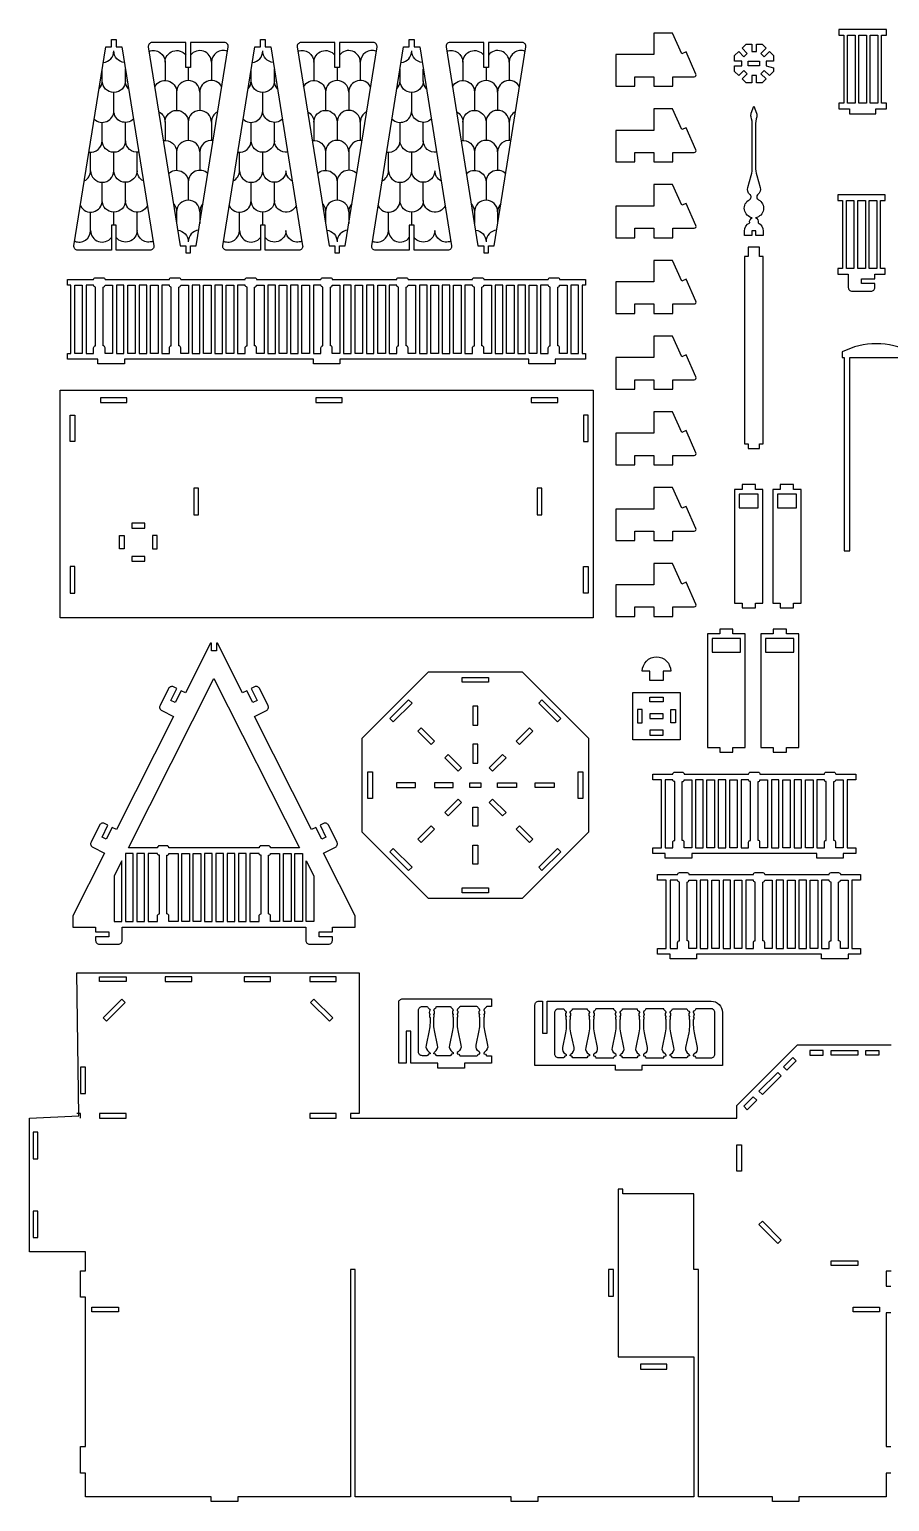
# Model space of a CAD drawing. Extents: x -2201 to 1951, y -2621 to 1009.
# Drawn here: x -2173 to -1083, y -859 to 1007 of the extents above; entities that cross this region are included whole.
import ezdxf

# ---------------------------------------------------------------- set-up
doc = ezdxf.new("R2010")
doc.units = 0
doc.header["$MEASUREMENT"] = 0
doc.layers.add('LAYER1', color=18, linetype='CONTINUOUS')

msp = doc.modelspace()

# ---------------------------------------------------------------- linework, layer by layer
at = {"layer": 'LAYER1'}
for points in [[(-2076.4, 984.7), (-2069.3, 984.7), (-2069.3, 994), (-2063.3, 994), (-2063.3, 984.7), (-2056.1, 984.7), (-2015.7, 732.8, -0.464243), (-2020.5, 727.2), (-2063.3, 727.2), (-2063.3, 759), (-2069.3, 759), (-2069.3, 727.2), (-2112.1, 727.2, -0.464243), (-2116.8, 732.8)], [(-1982.2, 732.8), (-1975, 732.8), (-1975, 723.6), (-1969, 723.6), (-1969, 732.8), (-1961.9, 732.8), (-1921.5, 984.7, 0.464243), (-1926.2, 990.3), (-1969, 990.3), (-1969, 958.6), (-1975, 958.6), (-1975, 990.3), (-2017.9, 990.3, 0.464243), (-2022.6, 984.7)], [(-1887.8, 984.7), (-1880.6, 984.7), (-1880.6, 994), (-1874.6, 994), (-1874.6, 984.7), (-1867.4, 984.7), (-1827.1, 732.8, -0.464243), (-1831.8, 727.2), (-1874.6, 727.2), (-1874.6, 759), (-1880.6, 759), (-1880.6, 727.2), (-1923.4, 727.2, -0.464243), (-1928.1, 732.8)], [(-1793.5, 732.8), (-1786.4, 732.8), (-1786.4, 723.6), (-1780.4, 723.6), (-1780.4, 732.8), (-1773.2, 732.8), (-1732.8, 984.7, 0.464243), (-1737.6, 990.3), (-1780.4, 990.3), (-1780.4, 958.6), (-1786.4, 958.6), (-1786.4, 990.3), (-1829.2, 990.3, 0.464243), (-1833.9, 984.7)], [(-1699.1, 984.7), (-1691.9, 984.7), (-1691.9, 994), (-1685.9, 994), (-1685.9, 984.7), (-1678.8, 984.7), (-1638.4, 732.8, -0.464243), (-1643.1, 727.2), (-1685.9, 727.2), (-1685.9, 759), (-1691.9, 759), (-1691.9, 727.2), (-1734.7, 727.2, -0.464243), (-1739.5, 732.8)], [(-1604.9, 732.8), (-1597.7, 732.8), (-1597.7, 723.6), (-1591.7, 723.6), (-1591.7, 732.8), (-1584.5, 732.8), (-1544.2, 984.7, 0.464243), (-1548.9, 990.3), (-1591.7, 990.3), (-1591.7, 958.6), (-1597.7, 958.6), (-1597.7, 990.3), (-1640.5, 990.3, 0.464243), (-1645.3, 984.7)], [(-1430.2, 975), (-1430.2, 935), (-1406.2, 935), (-1406.2, 947), (-1382.2, 947), (-1382.2, 935), (-1358.2, 935), (-1358.2, 947), (-1331, 947, 0.543691), (-1328.8, 950.4), (-1341.3, 978.4), (-1346.8, 976), (-1358.6, 1002.2), (-1382.2, 1002.2), (-1382.2, 975)], [(-1430.2, 879), (-1430.2, 839), (-1406.2, 839), (-1406.2, 851), (-1382.2, 851), (-1382.2, 839), (-1358.2, 839), (-1358.2, 851), (-1331, 851, 0.543691), (-1328.8, 854.4), (-1341.3, 882.4), (-1346.8, 880), (-1358.6, 906.2), (-1382.2, 906.2), (-1382.2, 879)], [(-1249.6, 791.1, -0.718799), (-1253.3, 768.3, -0.374013), (-1249.9, 761.9, -0.284044), (-1243.4, 751.3), (-1243.4, 745.7), (-1252.8, 745.7), (-1252.8, 751.7), (-1257.8, 751.7), (-1257.8, 745.7), (-1267.2, 745.7), (-1267.2, 751.3, -0.284044), (-1260.6, 761.9, -0.374013), (-1257.3, 768.3, -0.718799), (-1261, 791.1, 0.544401), (-1260.4, 797.8, -0.306065), (-1263.2, 806.6), (-1258.8, 822, 0.070039), (-1257.3, 833), (-1257.3, 885.1, 0.071071), (-1258.9, 896.2, -0.166187), (-1258.6, 900.9), (-1255.3, 909.5), (-1251.9, 900.9, -0.166187), (-1251.7, 896.2, 0.071071), (-1253.3, 885.1), (-1253.3, 833, 0.070039), (-1251.8, 822), (-1247.3, 806.6, -0.306065), (-1250.2, 797.8, 0.544401)], [(-1430.2, 783), (-1430.2, 743), (-1406.2, 743), (-1406.2, 755), (-1382.2, 755), (-1382.2, 743), (-1358.2, 743), (-1358.2, 755), (-1331, 755, 0.543691), (-1328.8, 758.4), (-1341.3, 786.4), (-1346.8, 784), (-1358.6, 810.2), (-1382.2, 810.2), (-1382.2, 783)], [(-1135.7, 679.9, 0.414214), (-1130.9, 675.1), (-1106.9, 675.1, 0.414214), (-1102.1, 679.9), (-1102.1, 684.7), (-1118.9, 684.7), (-1118.9, 690.7), (-1102.1, 690.7), (-1102.1, 696.7), (-1088.9, 696.7), (-1088.9, 703.9), (-1094.9, 703.9), (-1094.9, 790.3), (-1088.9, 790.3), (-1088.9, 797.5), (-1148.9, 797.5), (-1148.9, 790.3), (-1142.9, 790.3), (-1142.9, 703.9), (-1148.9, 703.9), (-1148.9, 696.7), (-1135.7, 696.7)], [(-1430.2, 687), (-1430.2, 647), (-1406.2, 647), (-1406.2, 659), (-1382.2, 659), (-1382.2, 647), (-1358.2, 647), (-1358.2, 659), (-1331, 659, 0.543691), (-1328.8, 662.4), (-1341.3, 690.4), (-1346.8, 688), (-1358.6, 714.2), (-1382.2, 714.2), (-1382.2, 687)], [(-1468.6, 589.1), (-1507, 589.1), (-1507, 583.1), (-1540.6, 583.1), (-1540.6, 589.1), (-1779.9, 589.1), (-1779.9, 583.1), (-1813.5, 583.1), (-1813.5, 589.1), (-2052.9, 589.1), (-2052.9, 583.1), (-2086.5, 583.1), (-2086.5, 589.1), (-2124.9, 589.1), (-2124.9, 596.3), (-2120.7, 596.3), (-2120.7, 682.7), (-2124.9, 682.7), (-2124.9, 689.9), (-2091.9, 689.9, -0.414214), (-2089.5, 692.3), (-2079.9, 692.3, -0.414214), (-2077.5, 689.9), (-1995.9, 689.9, -0.414214), (-1993.5, 692.3), (-1983.9, 692.3, -0.414214), (-1981.5, 689.9), (-1899.9, 689.9, -0.414214), (-1897.5, 692.3), (-1887.9, 692.3, -0.414214), (-1885.5, 689.9), (-1803.9, 689.9, -0.414214), (-1801.5, 692.3), (-1791.9, 692.3, -0.414214), (-1789.5, 689.9), (-1707.9, 689.9, -0.414214), (-1705.5, 692.3), (-1695.9, 692.3, -0.414214), (-1693.5, 689.9), (-1611.9, 689.9, -0.414214), (-1609.5, 692.3), (-1599.9, 692.3, -0.414214), (-1597.5, 689.9), (-1515.9, 689.9, -0.414214), (-1513.5, 692.3), (-1503.9, 692.3, -0.414214), (-1501.5, 689.9), (-1468.6, 689.9), (-1468.6, 682.7), (-1472.7, 682.7), (-1472.7, 596.3), (-1468.6, 596.3)], [(-2089.5, 605.9), (-2089.5, 680.3, -0.414214), (-2091.9, 682.7), (-2101.5, 682.7), (-2101.5, 596.3), (-2091.9, 596.3), (-2091.9, 603.5, -0.414214)], [(-2079.9, 605.9), (-2079.9, 680.3, 0.414214), (-2077.5, 682.7), (-2067.9, 682.7), (-2067.9, 596.3), (-2077.5, 596.3), (-2077.5, 603.5, 0.414214)], [(-1995.9, 596.3), (-1995.9, 603.5, -0.414214), (-1993.5, 605.9), (-1993.5, 680.3, -0.414214), (-1995.9, 682.7), (-2005.5, 682.7), (-2005.5, 596.3)], [(-1981.5, 596.3), (-1981.5, 603.5, 0.414214), (-1983.9, 605.9), (-1983.9, 680.3, 0.414214), (-1981.5, 682.7), (-1971.9, 682.7), (-1971.9, 596.3)], [(-1897.5, 605.9), (-1897.5, 680.3, -0.414214), (-1899.9, 682.7), (-1909.5, 682.7), (-1909.5, 596.3), (-1899.9, 596.3), (-1899.9, 603.5, -0.414214)], [(-1887.9, 605.9), (-1887.9, 680.3, 0.414214), (-1885.5, 682.7), (-1875.9, 682.7), (-1875.9, 596.3), (-1885.5, 596.3), (-1885.5, 603.5, 0.414214)], [(-1803.9, 596.3), (-1803.9, 603.5, -0.414214), (-1801.5, 605.9), (-1801.5, 680.3, -0.414214), (-1803.9, 682.7), (-1813.5, 682.7), (-1813.5, 596.3)], [(-1789.5, 596.3), (-1789.5, 603.5, 0.414214), (-1791.9, 605.9), (-1791.9, 680.3, 0.414214), (-1789.5, 682.7), (-1779.9, 682.7), (-1779.9, 596.3)], [(-1705.5, 605.9), (-1705.5, 680.3, -0.414214), (-1707.9, 682.7), (-1717.5, 682.7), (-1717.5, 596.3), (-1707.9, 596.3), (-1707.9, 603.5, -0.414214)], [(-1693.5, 596.3), (-1693.5, 603.5, 0.414214), (-1695.9, 605.9), (-1695.9, 680.3, 0.414214), (-1693.5, 682.7), (-1683.9, 682.7), (-1683.9, 596.3)], [(-1609.5, 605.9), (-1609.5, 680.3, -0.414214), (-1611.9, 682.7), (-1621.5, 682.7), (-1621.5, 596.3), (-1611.9, 596.3), (-1611.9, 603.5, -0.414214)], [(-1597.5, 596.3), (-1597.5, 603.5, 0.414214), (-1599.9, 605.9), (-1599.9, 680.3, 0.414214), (-1597.5, 682.7), (-1587.9, 682.7), (-1587.9, 596.3)], [(-1513.5, 605.9), (-1513.5, 680.3, -0.414214), (-1515.9, 682.7), (-1525.5, 682.7), (-1525.5, 596.3), (-1515.9, 596.3), (-1515.9, 603.5, -0.414214)], [(-1501.5, 596.3), (-1501.5, 603.5, 0.414214), (-1503.9, 605.9), (-1503.9, 680.3, 0.414214), (-1501.5, 682.7), (-1491.9, 682.7), (-1491.9, 596.3)], [(-1430.2, 591), (-1430.2, 551), (-1406.2, 551), (-1406.2, 563), (-1382.2, 563), (-1382.2, 551), (-1358.2, 551), (-1358.2, 563), (-1331, 563, 0.543691), (-1328.8, 566.4), (-1341.3, 594.4), (-1346.8, 592), (-1358.6, 618.2), (-1382.2, 618.2), (-1382.2, 591)], [(-1133.8, 346.2), (-1133.8, 591), (-1066.6, 591), (-1066.6, 346.2), (-1059.4, 346.2), (-1059.4, 591), (-1057, 591), (-1057, 598.2, 0.238913), (-1143.4, 598.2), (-1143.4, 591), (-1141, 591), (-1141, 346.2)], [(-1430.2, 495), (-1430.2, 455), (-1406.2, 455), (-1406.2, 467), (-1382.2, 467), (-1382.2, 455), (-1358.2, 455), (-1358.2, 467), (-1331, 467, 0.543691), (-1328.8, 470.4), (-1341.3, 498.4), (-1346.8, 496), (-1358.6, 522.2), (-1382.2, 522.2), (-1382.2, 495)], [(-1430.2, 399), (-1430.2, 359), (-1406.2, 359), (-1406.2, 371), (-1382.2, 371), (-1382.2, 359), (-1358.2, 359), (-1358.2, 371), (-1331, 371, 0.543691), (-1328.8, 374.4), (-1341.3, 402.4), (-1346.8, 400), (-1358.6, 426.2), (-1382.2, 426.2), (-1382.2, 399)], [(-1430.2, 303), (-1430.2, 263), (-1406.2, 263), (-1406.2, 275), (-1382.2, 275), (-1382.2, 263), (-1358.2, 263), (-1358.2, 275), (-1331, 275, 0.543691), (-1328.8, 278.4), (-1341.3, 306.4), (-1346.8, 304), (-1358.6, 330.2), (-1382.2, 330.2), (-1382.2, 303)], [(-1794.2, -152.6, 0.414214), (-1789.4, -147.8), (-1789.4, -143), (-1806.2, -143), (-1806.2, -137), (-1789.4, -137), (-1789.4, -131), (-1760.6, -131), (-1760.6, -116.5), (-1800.6, -37.2), (-1785.6, -29.6, 0.414214), (-1783.5, -23.1), (-1794.3, -1.7, 0.414214), (-1800.8, 0.4), (-1805, -1.8), (-1797.5, -16.8), (-1802.8, -19.5), (-1810.4, -4.5), (-1815.8, -7.2), (-1888, 136), (-1873, 143.6, 0.414214), (-1870.9, 150), (-1881.7, 171.5, 0.414214), (-1888.2, 173.6), (-1892.5, 171.4), (-1884.9, 156.4), (-1890.3, 153.7), (-1897.8, 168.7), (-1903.2, 166), (-1935, 229), (-1936.4, 229), (-1936.4, 219.4), (-1942.4, 219.4), (-1942.4, 229), (-1943.8, 229), (-1975.6, 166), (-1980.9, 168.7), (-1988.5, 153.7), (-1993.9, 156.4), (-1986.3, 171.4), (-1990.6, 173.6, 0.414214), (-1997, 171.5), (-2007.8, 150, 0.414214), (-2005.7, 143.6), (-1990.7, 136), (-2063, -7.2), (-2068.3, -4.5), (-2075.9, -19.5), (-2081.3, -16.8), (-2073.7, -1.8), (-2078, 0.4, 0.414214), (-2084.4, -1.7), (-2095.2, -23.1, 0.414214), (-2093.1, -29.6), (-2078.1, -37.2), (-2118.2, -116.5), (-2118.2, -131), (-2089.4, -131), (-2089.4, -137), (-2072.6, -137), (-2072.6, -143), (-2089.4, -143), (-2089.4, -147.8, 0.414214), (-2084.6, -152.6), (-2060.6, -152.6, 0.414214), (-2055.8, -147.8), (-2055.8, -131), (-1823, -131), (-1823, -147.8, 0.414214), (-1818.2, -152.6)], [(-1360.7, 193.6), (-1370.3, 193.6), (-1370.3, 181.6), (-1387.1, 181.6), (-1387.1, 193.6), (-1396.7, 193.6, -0.414214), (-1378.7, 211.6, -0.414214)], [(-1867.8, -30.2, 0.414214), (-1870.2, -27.8), (-1879.8, -27.8, 0.414214), (-1882.2, -30.2), (-1996.6, -30.2, 0.414214), (-1999, -27.8), (-2008.6, -27.8, 0.414214), (-2011, -30.2), (-2047.7, -30.2), (-1939.4, 184.4), (-1831, -30.2)], [(-1334, -43.7), (-1367.6, -43.7), (-1367.6, -37.7), (-1383.5, -37.7), (-1383.5, -30.5), (-1372.4, -30.5), (-1372.4, 55.9), (-1383.5, 55.9), (-1383.5, 63.1), (-1358, 63.1, -0.414214), (-1355.6, 65.5), (-1346, 65.5, -0.414214), (-1343.6, 63.1), (-1262, 63.1, -0.414214), (-1259.6, 65.5), (-1250, 65.5, -0.414214), (-1247.6, 63.1), (-1166, 63.1, -0.414214), (-1163.6, 65.5), (-1154, 65.5, -0.414214), (-1151.6, 63.1), (-1126.1, 63.1), (-1126.1, 55.9), (-1137.2, 55.9), (-1137.2, -30.5), (-1126.1, -30.5), (-1126.1, -37.7), (-1142, -37.7), (-1142, -43.7), (-1175.6, -43.7), (-1175.6, -37.7), (-1334, -37.7)], [(-1355.6, -20.9), (-1355.6, 53.5, -0.414214), (-1358, 55.9), (-1367.6, 55.9), (-1367.6, -30.5), (-1358, -30.5), (-1358, -23.3, -0.414214)], [(-1346, -20.9), (-1346, 53.5, 0.414214), (-1343.6, 55.9), (-1334, 55.9), (-1334, -30.5), (-1343.6, -30.5), (-1343.6, -23.3, 0.414214)], [(-1262, -30.5), (-1262, -23.3, -0.414214), (-1259.6, -20.9), (-1259.6, 53.5, -0.414214), (-1262, 55.9), (-1271.6, 55.9), (-1271.6, -30.5)], [(-1247.6, -30.5), (-1247.6, -23.3, 0.414214), (-1250, -20.9), (-1250, 53.5, 0.414214), (-1247.6, 55.9), (-1238, 55.9), (-1238, -30.5)], [(-1163.6, -20.9), (-1163.6, 53.5, -0.414214), (-1166, 55.9), (-1175.6, 55.9), (-1175.6, -30.5), (-1166, -30.5), (-1166, -23.3, -0.414214)], [(-1151.6, -30.5), (-1151.6, -23.3, 0.414214), (-1154, -20.9), (-1154, 53.5, 0.414214), (-1151.6, 55.9), (-1142, 55.9), (-1142, -30.5)], [(-2022.6, -123.8), (-2011, -123.8), (-2011, -116.6, -0.414214), (-2008.6, -114.2), (-2008.6, -39.8, -0.414214), (-2011, -37.4), (-2022.6, -37.4)], [(-1985, -123.8), (-1996.6, -123.8), (-1996.6, -116.6, 0.414214), (-1999, -114.2), (-1999, -39.8, 0.414214), (-1996.6, -37.4), (-1985, -37.4)], [(-1893.8, -123.8), (-1882.2, -123.8), (-1882.2, -116.6, -0.414214), (-1879.8, -114.2), (-1879.8, -39.8, -0.414214), (-1882.2, -37.4), (-1893.8, -37.4)], [(-1856.2, -123.8), (-1867.8, -123.8), (-1867.8, -116.6, 0.414214), (-1870.2, -114.2), (-1870.2, -39.8, 0.414214), (-1867.8, -37.4), (-1856.2, -37.4)], [(-1328, -171), (-1361.6, -171), (-1361.6, -165), (-1377.5, -165), (-1377.5, -157.8), (-1366.4, -157.8), (-1366.4, -71.4), (-1377.5, -71.4), (-1377.5, -64.2), (-1352, -64.2, -0.414214), (-1349.6, -61.8), (-1340, -61.8, -0.414214), (-1337.6, -64.2), (-1256, -64.2, -0.414214), (-1253.6, -61.8), (-1244, -61.8, -0.414214), (-1241.6, -64.2), (-1160, -64.2, -0.414214), (-1157.6, -61.8), (-1148, -61.8, -0.414214), (-1145.6, -64.2), (-1120.2, -64.2), (-1120.2, -71.4), (-1131.2, -71.4), (-1131.2, -157.8), (-1120.2, -157.8), (-1120.2, -165), (-1136, -165), (-1136, -171), (-1169.6, -171), (-1169.6, -165), (-1328, -165)], [(-1349.6, -148.2), (-1349.6, -73.8, -0.414214), (-1352, -71.4), (-1361.6, -71.4), (-1361.6, -157.8), (-1352, -157.8), (-1352, -150.6, -0.414214)], [(-1340, -148.2), (-1340, -73.8, 0.414214), (-1337.6, -71.4), (-1328, -71.4), (-1328, -157.8), (-1337.6, -157.8), (-1337.6, -150.6, 0.414214)], [(-1256, -157.8), (-1256, -150.6, -0.414214), (-1253.6, -148.2), (-1253.6, -73.8, -0.414214), (-1256, -71.4), (-1265.6, -71.4), (-1265.6, -157.8)], [(-1241.6, -157.8), (-1241.6, -150.6, 0.414214), (-1244, -148.2), (-1244, -73.8, 0.414214), (-1241.6, -71.4), (-1232, -71.4), (-1232, -157.8)], [(-1157.6, -148.2), (-1157.6, -73.8, -0.414214), (-1160, -71.4), (-1169.6, -71.4), (-1169.6, -157.8), (-1160, -157.8), (-1160, -150.6, -0.414214)], [(-1145.6, -157.8), (-1145.6, -150.6, 0.414214), (-1148, -148.2), (-1148, -73.8, 0.414214), (-1145.6, -71.4), (-1136, -71.4), (-1136, -157.8)], [(-1587.8, -303.5), (-1622, -303.5), (-1622, -309.5), (-1655.6, -309.5), (-1655.6, -303.5), (-1689.8, -303.5), (-1689.8, -262.7), (-1695.8, -262.7), (-1695.8, -303.5), (-1705.4, -303.5), (-1705.4, -226.7, -0.414214), (-1700.6, -221.9), (-1695.8, -221.9), (-1689.8, -221.9), (-1587.8, -221.9), (-1587.8, -231.5), (-1593.8, -231.5, 0.352171), (-1594.7, -232.3, -0.244569), (-1596.1, -234, 0.294683), (-1597.6, -236.1, 0.187098), (-1597.5, -236.4, -0.375636), (-1597.5, -241.5, 0.584261), (-1597.4, -241.9, -0.594353), (-1597.1, -242.8, 0.39765), (-1597.1, -243.1, -0.39765), (-1597.1, -243.8, 0.39765), (-1597.1, -244.2, -0.600564), (-1597.4, -245.1, 0.366837), (-1597.6, -245.3), (-1597.6, -252.2, 0.051698), (-1596.6, -262), (-1592.7, -280.7, -0.328849), (-1596.4, -288.8, 0.272519), (-1597.6, -290.9), (-1597.6, -291.3), (-1597.1, -291.3, -0.352171), (-1594.7, -293.1, 0.352171), (-1593.8, -293.9), (-1587.8, -293.9)], [(-1667, -288.8, -0.272519), (-1665.7, -290.9), (-1665.7, -291.3), (-1666.3, -291.3, 0.352171), (-1668.6, -293.1, -0.352171), (-1669.6, -293.9), (-1675.4, -293.9, -0.414214), (-1680.2, -289.1), (-1680.2, -236.3, -0.414214), (-1675.4, -231.5), (-1669.6, -231.5, -0.352171), (-1668.6, -232.3, 0.244569), (-1667.2, -234, -0.294683), (-1665.7, -236.1, -0.187098), (-1665.8, -236.4, 0.375636), (-1665.8, -241.5, -0.584261), (-1665.9, -241.9, 0.594353), (-1666.2, -242.8, -0.39765), (-1666.2, -243.1, 0.39765), (-1666.2, -243.8, -0.39765), (-1666.2, -244.2, 0.600564), (-1665.9, -245.1, -0.366837), (-1665.7, -245.3), (-1665.7, -252.2, -0.051698), (-1666.7, -262), (-1670.7, -280.7, 0.328849)], [(-1648.6, -231.5), (-1640.1, -231.5, -0.352171), (-1639.1, -232.3, 0.244569), (-1637.7, -234, -0.294683), (-1636.2, -236.1, -0.187098), (-1636.4, -236.4, 0.375636), (-1636.3, -241.5, -0.584261), (-1636.5, -241.9, 0.594353), (-1636.7, -242.8, -0.39765), (-1636.7, -243.1, 0.39765), (-1636.7, -243.8, -0.39765), (-1636.7, -244.2, 0.600564), (-1636.4, -245.1, -0.366837), (-1636.2, -245.3), (-1636.2, -252.2, -0.051698), (-1637.3, -262), (-1641.2, -280.7, 0.328849), (-1637.5, -288.8, -0.272519), (-1636.2, -290.9), (-1636.2, -291.3), (-1636.8, -291.3, 0.352171), (-1639.1, -293.1, -0.352171), (-1640.1, -293.9), (-1648.6, -293.9), (-1657.1, -293.9, -0.352171), (-1658, -293.1, 0.352171), (-1660.4, -291.3), (-1660.9, -291.3), (-1660.9, -290.9, -0.272519), (-1659.7, -288.8, 0.328849), (-1656, -280.7), (-1659.9, -262, -0.051698), (-1660.9, -252.2), (-1660.9, -245.3, -0.366837), (-1660.7, -245.1, 0.600564), (-1660.4, -244.2, -0.39765), (-1660.4, -243.8, 0.39765), (-1660.4, -243.1, -0.39765), (-1660.4, -242.8, 0.594353), (-1660.7, -241.9, -0.584261), (-1660.8, -241.5, 0.375636), (-1660.8, -236.4, -0.187098), (-1660.9, -236.1, -0.294683), (-1659.4, -234, 0.244569), (-1658, -232.3, -0.352171), (-1657.1, -231.5)], [(-1616.9, -293.9), (-1606.2, -293.9, 0.352171), (-1605.3, -293.1, -0.352171), (-1603, -291.3), (-1602.4, -291.3), (-1602.4, -290.9, 0.272519), (-1603.6, -288.8, -0.328849), (-1607.3, -280.7), (-1603.4, -262, 0.051698), (-1602.4, -252.2), (-1602.4, -245.3, 0.366837), (-1602.6, -245.1, -0.600564), (-1602.9, -244.2, 0.39765), (-1602.9, -243.8, -0.39765), (-1602.9, -243.1, 0.39765), (-1602.9, -242.8, -0.594353), (-1602.6, -241.9, 0.584261), (-1602.5, -241.5, -0.375636), (-1602.5, -236.4, 0.187098), (-1602.4, -236.1, 0.294683), (-1603.9, -234, -0.244569), (-1605.3, -232.3, 0.352171), (-1606.2, -231.5), (-1616.9, -231.5), (-1627.6, -231.5, 0.352171), (-1628.5, -232.3, -0.244569), (-1630, -234, 0.294683), (-1631.4, -236.1, 0.187098), (-1631.3, -236.4, -0.375636), (-1631.4, -241.5, 0.584261), (-1631.2, -241.9, -0.594353), (-1630.9, -242.8, 0.39765), (-1630.9, -243.1, -0.39765), (-1630.9, -243.8, 0.39765), (-1630.9, -244.2, -0.600564), (-1631.2, -245.1, 0.366837), (-1631.4, -245.3), (-1631.4, -252.2, 0.051698), (-1630.4, -262), (-1626.5, -280.7, -0.328849), (-1630.2, -288.8, 0.272519), (-1631.4, -290.9), (-1631.4, -291.3), (-1630.9, -291.3, -0.352171), (-1628.5, -293.1, 0.352171), (-1627.6, -293.9)], [(-1527.9, -224.7), (-1523.1, -224.7), (-1523.1, -265.5), (-1517.1, -265.5), (-1517.1, -224.7), (-1309.5, -224.7, -0.414214), (-1295.1, -239.1), (-1295.1, -306.3), (-1397.1, -306.3), (-1397.1, -312.3), (-1430.7, -312.3), (-1430.7, -306.3), (-1532.7, -306.3), (-1532.7, -229.5, -0.414214)], [(-1494.2, -291.6, -0.272519), (-1493, -293.7), (-1493, -294.1), (-1493.5, -294.1, 0.352171), (-1495.9, -295.9, -0.352171), (-1496.8, -296.7), (-1502.7, -296.7, -0.414214), (-1507.5, -291.9), (-1507.5, -239.1, -0.414214), (-1502.7, -234.3), (-1496.8, -234.3, -0.352171), (-1495.9, -235.1, 0.244569), (-1494.5, -236.8, -0.294683), (-1493, -238.9, -0.187098), (-1493.1, -239.2, 0.375636), (-1493.1, -244.3, -0.584261), (-1493.2, -244.7, 0.594353), (-1493.5, -245.6, -0.39765), (-1493.5, -245.9, 0.39765), (-1493.5, -246.6, -0.39765), (-1493.5, -247, 0.600564), (-1493.2, -247.8, -0.366837), (-1493, -248.1), (-1493, -255, -0.051698), (-1494, -264.8), (-1497.9, -283.5, 0.328849)], [(-1475.8, -234.3), (-1467.3, -234.3, -0.352171), (-1466.4, -235.1, 0.244569), (-1465, -236.8, -0.294683), (-1463.5, -238.9, -0.187098), (-1463.6, -239.2, 0.375636), (-1463.6, -244.3, -0.584261), (-1463.7, -244.7, 0.594353), (-1464, -245.6, -0.39765), (-1464, -245.9, 0.39765), (-1464, -246.6, -0.39765), (-1464, -247, 0.600564), (-1463.7, -247.8, -0.366837), (-1463.5, -248.1), (-1463.5, -255, -0.051698), (-1464.5, -264.8), (-1468.4, -283.5, 0.328849), (-1464.7, -291.6, -0.272519), (-1463.5, -293.7), (-1463.5, -294.1), (-1464.1, -294.1, 0.352171), (-1466.4, -295.9, -0.352171), (-1467.3, -296.7), (-1475.8, -296.7), (-1484.3, -296.7, -0.352171), (-1485.3, -295.9, 0.352171), (-1487.6, -294.1), (-1488.2, -294.1), (-1488.2, -293.7, -0.272519), (-1486.9, -291.6, 0.328849), (-1483.2, -283.5), (-1487.2, -264.8, -0.051698), (-1488.2, -255), (-1488.2, -248.1, -0.366837), (-1488, -247.8, 0.600564), (-1487.7, -247, -0.39765), (-1487.7, -246.6, 0.39765), (-1487.7, -245.9, -0.39765), (-1487.7, -245.6, 0.594353), (-1488, -244.7, -0.584261), (-1488.1, -244.3, 0.375636), (-1488.1, -239.2, -0.187098), (-1488.2, -238.9, -0.294683), (-1486.7, -236.8, 0.244569), (-1485.3, -235.1, -0.352171), (-1484.3, -234.3)], [(-1444.2, -296.7), (-1433.5, -296.7, 0.352171), (-1432.6, -295.9, -0.352171), (-1430.2, -294.1), (-1429.7, -294.1), (-1429.7, -293.7, 0.272519), (-1430.9, -291.6, -0.328849), (-1434.6, -283.5), (-1430.7, -264.8, 0.051698), (-1429.7, -255), (-1429.7, -248.1, 0.366837), (-1429.9, -247.8, -0.600564), (-1430.2, -247, 0.39765), (-1430.2, -246.6, -0.39765), (-1430.2, -245.9, 0.39765), (-1430.2, -245.6, -0.594353), (-1429.9, -244.7, 0.584261), (-1429.7, -244.3, -0.375636), (-1429.8, -239.2, 0.187098), (-1429.7, -238.9, 0.294683), (-1431.1, -236.8, -0.244569), (-1432.6, -235.1, 0.352171), (-1433.5, -234.3), (-1444.2, -234.3), (-1454.9, -234.3, 0.352171), (-1455.8, -235.1, -0.244569), (-1457.2, -236.8, 0.294683), (-1458.7, -238.9, 0.187098), (-1458.6, -239.2, -0.375636), (-1458.6, -244.3, 0.584261), (-1458.5, -244.7, -0.594353), (-1458.2, -245.6, 0.39765), (-1458.2, -245.9, -0.39765), (-1458.2, -246.6, 0.39765), (-1458.2, -247, -0.600564), (-1458.5, -247.8, 0.366837), (-1458.7, -248.1), (-1458.7, -255, 0.051698), (-1457.7, -264.8), (-1453.8, -283.5, -0.328849), (-1457.5, -291.6, 0.272519), (-1458.7, -293.7), (-1458.7, -294.1), (-1458.2, -294.1, -0.352171), (-1455.8, -295.9, 0.352171), (-1454.9, -296.7)], [(-1412.5, -234.3), (-1404, -234.3, -0.352171), (-1403.1, -235.1, 0.244569), (-1401.7, -236.8, -0.294683), (-1400.2, -238.9, -0.187098), (-1400.3, -239.2, 0.375636), (-1400.3, -244.3, -0.584261), (-1400.4, -244.7, 0.594353), (-1400.7, -245.6, -0.39765), (-1400.7, -245.9, 0.39765), (-1400.7, -246.6, -0.39765), (-1400.7, -247, 0.600564), (-1400.4, -247.8, -0.366837), (-1400.2, -248.1), (-1400.2, -255, -0.051698), (-1401.2, -264.8), (-1405.1, -283.5, 0.328849), (-1401.4, -291.6, -0.272519), (-1400.2, -293.7), (-1400.2, -294.1), (-1400.7, -294.1, 0.352171), (-1403.1, -295.9, -0.352171), (-1404, -296.7), (-1412.5, -296.7), (-1421, -296.7, -0.352171), (-1422, -295.9, 0.352171), (-1424.3, -294.1), (-1424.9, -294.1), (-1424.9, -293.7, -0.272519), (-1423.6, -291.6, 0.328849), (-1419.9, -283.5), (-1423.9, -264.8, -0.051698), (-1424.9, -255), (-1424.9, -248.1, -0.366837), (-1424.7, -247.8, 0.600564), (-1424.4, -247, -0.39765), (-1424.4, -246.6, 0.39765), (-1424.4, -245.9, -0.39765), (-1424.4, -245.6, 0.594353), (-1424.7, -244.7, -0.584261), (-1424.8, -244.3, 0.375636), (-1424.8, -239.2, -0.187098), (-1424.9, -238.9, -0.294683), (-1423.4, -236.8, 0.244569), (-1422, -235.1, -0.352171), (-1421, -234.3)], [(-1380.9, -296.7), (-1370.2, -296.7, 0.352171), (-1369.3, -295.9, -0.352171), (-1366.9, -294.1), (-1366.4, -294.1), (-1366.4, -293.7, 0.272519), (-1367.6, -291.6, -0.328849), (-1371.3, -283.5), (-1367.4, -264.8, 0.051698), (-1366.4, -255), (-1366.4, -248.1, 0.366837), (-1366.6, -247.8, -0.600564), (-1366.9, -247, 0.39765), (-1366.9, -246.6, -0.39765), (-1366.9, -245.9, 0.39765), (-1366.9, -245.6, -0.594353), (-1366.6, -244.7, 0.584261), (-1366.4, -244.3, -0.375636), (-1366.5, -239.2, 0.187098), (-1366.4, -238.9, 0.294683), (-1367.8, -236.8, -0.244569), (-1369.3, -235.1, 0.352171), (-1370.2, -234.3), (-1380.9, -234.3), (-1391.6, -234.3, 0.352171), (-1392.5, -235.1, -0.244569), (-1393.9, -236.8, 0.294683), (-1395.4, -238.9, 0.187098), (-1395.3, -239.2, -0.375636), (-1395.3, -244.3, 0.584261), (-1395.2, -244.7, -0.594353), (-1394.9, -245.6, 0.39765), (-1394.9, -245.9, -0.39765), (-1394.9, -246.6, 0.39765), (-1394.9, -247, -0.600564), (-1395.2, -247.8, 0.366837), (-1395.4, -248.1), (-1395.4, -255, 0.051698), (-1394.4, -264.8), (-1390.5, -283.5, -0.328849), (-1394.2, -291.6, 0.272519), (-1395.4, -293.7), (-1395.4, -294.1), (-1394.8, -294.1, -0.352171), (-1392.5, -295.9, 0.352171), (-1391.6, -296.7)], [(-1349.2, -234.3), (-1340.7, -234.3, -0.352171), (-1339.8, -235.1, 0.244569), (-1338.4, -236.8, -0.294683), (-1336.9, -238.9, -0.187098), (-1337, -239.2, 0.375636), (-1337, -244.3, -0.584261), (-1337.1, -244.7, 0.594353), (-1337.4, -245.6, -0.39765), (-1337.4, -245.9, 0.39765), (-1337.4, -246.6, -0.39765), (-1337.4, -247, 0.600564), (-1337.1, -247.8, -0.366837), (-1336.9, -248.1), (-1336.9, -255, -0.051698), (-1337.9, -264.8), (-1341.8, -283.5, 0.328849), (-1338.1, -291.6, -0.272519), (-1336.9, -293.7), (-1336.9, -294.1), (-1337.4, -294.1, 0.352171), (-1339.8, -295.9, -0.352171), (-1340.7, -296.7), (-1349.2, -296.7), (-1357.7, -296.7, -0.352171), (-1358.7, -295.9, 0.352171), (-1361, -294.1), (-1361.6, -294.1), (-1361.6, -293.7, -0.272519), (-1360.3, -291.6, 0.328849), (-1356.6, -283.5), (-1360.5, -264.8, -0.051698), (-1361.6, -255), (-1361.6, -248.1, -0.366837), (-1361.4, -247.8, 0.600564), (-1361.1, -247, -0.39765), (-1361.1, -246.6, 0.39765), (-1361.1, -245.9, -0.39765), (-1361.1, -245.6, 0.594353), (-1361.4, -244.7, -0.584261), (-1361.5, -244.3, 0.375636), (-1361.4, -239.2, -0.187098), (-1361.6, -238.9, -0.294683), (-1360.1, -236.8, 0.244569), (-1358.7, -235.1, -0.352171), (-1357.7, -234.3)], [(-1304.7, -291.9), (-1304.7, -239.1, 0.414214), (-1309.5, -234.3), (-1328.3, -234.3, 0.352171), (-1329.2, -235.1, -0.244569), (-1330.6, -236.8, 0.294683), (-1332.1, -238.9, 0.187098), (-1332, -239.2, -0.375636), (-1332, -244.3, 0.584261), (-1331.9, -244.7, -0.594353), (-1331.6, -245.6, 0.39765), (-1331.6, -245.9, -0.39765), (-1331.6, -246.6, 0.39765), (-1331.6, -247, -0.600564), (-1331.9, -247.8, 0.366837), (-1332.1, -248.1), (-1332.1, -255, 0.051698), (-1331.1, -264.8), (-1327.2, -283.5, -0.328849), (-1330.9, -291.6, 0.272519), (-1332.1, -293.7), (-1332.1, -294.1), (-1331.5, -294.1, -0.352171), (-1329.2, -295.9, 0.352171), (-1328.3, -296.7), (-1309.5, -296.7, 0.414214)]]:
    msp.add_lwpolyline(points, format="xyb", close=True, dxfattribs=at)
for points in [[(-1100.7, 906.1), (-1087.5, 906.1), (-1087.5, 913.3), (-1093.5, 913.3), (-1093.5, 999.7), (-1087.5, 999.7), (-1087.5, 1006.9), (-1147.5, 1006.9), (-1147.5, 999.7), (-1141.5, 999.7), (-1141.5, 913.3), (-1147.5, 913.3), (-1147.5, 906.1), (-1134.3, 906.1), (-1134.3, 900.1), (-1100.7, 900.1)], [(-1136.7, 913.3), (-1136.7, 999.7), (-1127.1, 999.7), (-1127.1, 913.3)], [(-1122.3, 913.3), (-1122.3, 999.7), (-1112.7, 999.7), (-1112.7, 913.3)], [(-1107.9, 913.3), (-1107.9, 999.7), (-1098.3, 999.7), (-1098.3, 913.3)], [(-1230.6, 958.3), (-1230.6, 953.6), (-1235.7, 948.5), (-1242.2, 955), (-1246.5, 950.8), (-1239.9, 944.3), (-1245, 939.2), (-1252.1, 939.2), (-1252.1, 948.5), (-1258.1, 948.5), (-1258.1, 939.2), (-1265.3, 939.2), (-1270.3, 944.3), (-1263.8, 950.8), (-1268, 955), (-1274.6, 948.5), (-1279.7, 953.6), (-1279.7, 960.7), (-1270.4, 960.7), (-1270.4, 966.7), (-1279.7, 966.7), (-1279.7, 973.9), (-1274.6, 978.9), (-1268, 972.4), (-1263.8, 976.6), (-1270.3, 983.2), (-1265.3, 988.2), (-1258.1, 988.2), (-1258.1, 979), (-1252.1, 979), (-1252.1, 988.2), (-1245, 988.2), (-1239.9, 983.2), (-1246.5, 976.6), (-1242.2, 972.4), (-1235.7, 978.9), (-1230.6, 973.9), (-1230.6, 966.7), (-1239.9, 966.7), (-1239.9, 960.7)], [(-1262.4, 960.7), (-1262.4, 966.7), (-1248.2, 966.7), (-1248.2, 960.7)], [(-1138.1, 703.9), (-1138.1, 790.3), (-1128.5, 790.3), (-1128.5, 703.9)], [(-1123.7, 703.9), (-1123.7, 790.3), (-1114.1, 790.3), (-1114.1, 703.9)], [(-1109.3, 703.9), (-1109.3, 790.3), (-1099.7, 790.3), (-1099.7, 703.9)], [(-1248.2, 719.1), (-1248.2, 731.1), (-1262.4, 731.1), (-1262.4, 719.1), (-1267.2, 719.1), (-1267.2, 481.7), (-1262.4, 481.7), (-1262.4, 475.7), (-1248.2, 475.7), (-1248.2, 481.7), (-1243.4, 481.7), (-1243.4, 719.1)], [(-2115.9, 596.3), (-2115.9, 682.7), (-2106.3, 682.7), (-2106.3, 596.3)], [(-2053.5, 596.3), (-2053.5, 682.7), (-2063.1, 682.7), (-2063.1, 596.3)], [(-2039.1, 682.7), (-2039.1, 596.3), (-2048.7, 596.3), (-2048.7, 682.7)], [(-2024.7, 596.3), (-2024.7, 682.7), (-2034.3, 682.7), (-2034.3, 596.3)], [(-2010.3, 682.7), (-2010.3, 596.3), (-2019.9, 596.3), (-2019.9, 682.7)], [(-1967.1, 682.7), (-1967.1, 596.3), (-1957.5, 596.3), (-1957.5, 682.7)], [(-1952.7, 596.3), (-1952.7, 682.7), (-1943.1, 682.7), (-1943.1, 596.3)], [(-1938.3, 682.7), (-1938.3, 596.3), (-1928.7, 596.3), (-1928.7, 682.7)], [(-1923.9, 596.3), (-1923.9, 682.7), (-1914.3, 682.7), (-1914.3, 596.3)], [(-1861.5, 596.3), (-1861.5, 682.7), (-1871.1, 682.7), (-1871.1, 596.3)], [(-1847.1, 682.7), (-1847.1, 596.3), (-1856.7, 596.3), (-1856.7, 682.7)], [(-1832.7, 596.3), (-1832.7, 682.7), (-1842.3, 682.7), (-1842.3, 596.3)], [(-1818.3, 682.7), (-1818.3, 596.3), (-1827.9, 596.3), (-1827.9, 682.7)], [(-1775.1, 682.7), (-1775.1, 596.3), (-1765.5, 596.3), (-1765.5, 682.7)], [(-1760.7, 596.3), (-1760.7, 682.7), (-1751.1, 682.7), (-1751.1, 596.3)], [(-1746.3, 682.7), (-1746.3, 596.3), (-1736.7, 596.3), (-1736.7, 682.7)], [(-1731.9, 596.3), (-1731.9, 682.7), (-1722.3, 682.7), (-1722.3, 596.3)], [(-1679.1, 682.7), (-1679.1, 596.3), (-1669.5, 596.3), (-1669.5, 682.7)], [(-1664.7, 596.3), (-1664.7, 682.7), (-1655.1, 682.7), (-1655.1, 596.3)], [(-1650.3, 682.7), (-1650.3, 596.3), (-1640.7, 596.3), (-1640.7, 682.7)], [(-1635.9, 596.3), (-1635.9, 682.7), (-1626.3, 682.7), (-1626.3, 596.3)], [(-1583.1, 682.7), (-1583.1, 596.3), (-1573.5, 596.3), (-1573.5, 682.7)], [(-1568.7, 596.3), (-1568.7, 682.7), (-1559.1, 682.7), (-1559.1, 596.3)], [(-1554.3, 682.7), (-1554.3, 596.3), (-1544.7, 596.3), (-1544.7, 682.7)], [(-1539.9, 596.3), (-1539.9, 682.7), (-1530.3, 682.7), (-1530.3, 596.3)], [(-1477.5, 596.3), (-1477.5, 682.7), (-1487.1, 682.7), (-1487.1, 596.3)], [(-2134.3, 549.6), (-1458.9, 549.6), (-1458.9, 261), (-2134.3, 261)], [(-2083.3, 534), (-2049.7, 534), (-2049.7, 540), (-2083.3, 540)], [(-1810.4, 534), (-1776.8, 534), (-1776.8, 540), (-1810.4, 540)], [(-1537.4, 534), (-1503.8, 534), (-1503.8, 540), (-1537.4, 540)], [(-2121.7, 484.5), (-2121.7, 518.1), (-2115.7, 518.1), (-2115.7, 484.5)], [(-1465.4, 484.5), (-1465.4, 518.1), (-1471.4, 518.1), (-1471.4, 484.5)], [(-1279.8, 424), (-1279.8, 279.7), (-1270.2, 279.7), (-1270.2, 273.7), (-1253.4, 273.7), (-1253.4, 279.7), (-1243.8, 279.7), (-1243.8, 424), (-1253.4, 424), (-1253.4, 430), (-1270.2, 430), (-1270.2, 424)], [(-1231.5, 424), (-1231.5, 279.7), (-1221.9, 279.7), (-1221.9, 273.7), (-1205.1, 273.7), (-1205.1, 279.7), (-1195.5, 279.7), (-1195.5, 424), (-1205.1, 424), (-1205.1, 430), (-1221.9, 430), (-1221.9, 424)], [(-1958.9, 391.8), (-1958.9, 425.4), (-1964.9, 425.4), (-1964.9, 391.8)], [(-1523.9, 391.8), (-1523.9, 425.4), (-1529.9, 425.4), (-1529.9, 391.8)], [(-1273.8, 418), (-1273.8, 400.6), (-1249.8, 400.6), (-1249.8, 418)], [(-1225.5, 418), (-1225.5, 400.6), (-1201.5, 400.6), (-1201.5, 418)], [(-2043.7, 375), (-2026.9, 375), (-2026.9, 381), (-2043.7, 381)], [(-2059.3, 348.6), (-2059.3, 365.4), (-2053.3, 365.4), (-2053.3, 348.6)], [(-2011.3, 348.6), (-2011.3, 365.4), (-2017.3, 365.4), (-2017.3, 348.6)], [(-2043.7, 333), (-2026.9, 333), (-2026.9, 339), (-2043.7, 339)], [(-2121.7, 326.1), (-2121.7, 292.5), (-2115.7, 292.5), (-2115.7, 326.1)], [(-1465.4, 326.1), (-1465.4, 292.5), (-1471.4, 292.5), (-1471.4, 326.1)], [(-1314.2, 240.9), (-1314.2, 96.7), (-1298.6, 96.7), (-1298.6, 90.7), (-1281.8, 90.7), (-1281.8, 96.7), (-1266.2, 96.7), (-1266.2, 240.9), (-1281.8, 240.9), (-1281.8, 246.9), (-1298.6, 246.9), (-1298.6, 240.9)], [(-1246.5, 240.9), (-1246.5, 96.7), (-1230.9, 96.7), (-1230.9, 90.7), (-1214.1, 90.7), (-1214.1, 96.7), (-1198.5, 96.7), (-1198.5, 240.9), (-1214.1, 240.9), (-1214.1, 246.9), (-1230.9, 246.9), (-1230.9, 240.9)], [(-1308.2, 234.9), (-1308.2, 217.5), (-1292.6, 217.5), (-1287.8, 217.5), (-1272.2, 217.5), (-1272.2, 234.9), (-1287.8, 234.9), (-1292.6, 234.9)], [(-1240.5, 234.9), (-1240.5, 217.5), (-1224.9, 217.5), (-1220.1, 217.5), (-1204.5, 217.5), (-1204.5, 234.9), (-1220.1, 234.9), (-1224.9, 234.9)], [(-1548.8, -94.5), (-1667.7, -94.5), (-1751.8, -10.4), (-1751.8, 108.5), (-1667.7, 192.6), (-1548.8, 192.6), (-1464.8, 108.5), (-1464.8, -10.4)], [(-1625.1, 179.4), (-1625.1, 185.4), (-1591.5, 185.4), (-1591.5, 179.4)], [(-1688.5, 153.1), (-1692.8, 157.3), (-1716.5, 133.6), (-1712.3, 129.3)], [(-1504.3, 129.3), (-1500, 133.6), (-1523.8, 157.3), (-1528, 153.1)], [(-1387.1, 166.6), (-1348.7, 166.6), (-1348.7, 106.6), (-1408.7, 106.6), (-1408.7, 166.6)], [(-1387.1, 160.6), (-1370.3, 160.6), (-1370.3, 154.6), (-1387.1, 154.6)], [(-1611.3, 125), (-1605.3, 125), (-1605.3, 149), (-1611.3, 149)], [(-1402.7, 128.2), (-1396.7, 128.2), (-1396.7, 145), (-1402.7, 145)], [(-1387.1, 133.6), (-1370.3, 133.6), (-1370.3, 139.6), (-1387.1, 139.6)], [(-1360.7, 145), (-1354.7, 145), (-1354.7, 128.2), (-1360.7, 128.2)], [(-1664.1, 100.6), (-1659.9, 104.9), (-1676.8, 121.8), (-1681.1, 117.6)], [(-1552.4, 100.6), (-1556.7, 104.9), (-1539.7, 121.8), (-1535.5, 117.6)], [(-1370.3, 118.6), (-1387.1, 118.6), (-1387.1, 112.6), (-1370.3, 112.6)], [(-1611.3, 77), (-1605.3, 77), (-1605.3, 101), (-1611.3, 101)], [(-1630.2, 66.7), (-1625.9, 70.9), (-1642.9, 87.9), (-1647.1, 83.7)], [(-1586.4, 66.7), (-1590.6, 70.9), (-1573.7, 87.9), (-1569.4, 83.7)], [(-1738.6, 32.2), (-1744.6, 32.2), (-1744.6, 65.8), (-1738.6, 65.8)], [(-1478, 65.8), (-1472, 65.8), (-1472, 32.2), (-1478, 32.2)], [(-1684.2, 46), (-1684.2, 52), (-1708.2, 52), (-1708.2, 46)], [(-1636.2, 46), (-1636.2, 52), (-1660.2, 52), (-1660.2, 46)], [(-1615.4, 46), (-1615.4, 52), (-1601.1, 52), (-1601.1, 46)], [(-1580.3, 46), (-1580.3, 52), (-1556.3, 52), (-1556.3, 46)], [(-1532.3, 46), (-1532.3, 52), (-1508.3, 52), (-1508.3, 46)], [(-1319.6, -30.5), (-1319.6, 55.9), (-1329.2, 55.9), (-1329.2, -30.5)], [(-1305.2, 55.9), (-1305.2, -30.5), (-1314.8, -30.5), (-1314.8, 55.9)], [(-1290.8, -30.5), (-1290.8, 55.9), (-1300.4, 55.9), (-1300.4, -30.5)], [(-1276.4, 55.9), (-1276.4, -30.5), (-1286, -30.5), (-1286, 55.9)], [(-1233.2, 55.9), (-1233.2, -30.5), (-1223.6, -30.5), (-1223.6, 55.9)], [(-1218.8, -30.5), (-1218.8, 55.9), (-1209.2, 55.9), (-1209.2, -30.5)], [(-1204.4, 55.9), (-1204.4, -30.5), (-1194.8, -30.5), (-1194.8, 55.9)], [(-1190, -30.5), (-1190, 55.9), (-1180.4, 55.9), (-1180.4, -30.5)], [(-1625.9, 27.2), (-1630.2, 31.4), (-1647.1, 14.4), (-1642.9, 10.2)], [(-1611.3, 21.1), (-1605.3, 21.1), (-1605.3, -2.9), (-1611.3, -2.9)], [(-1590.6, 27.2), (-1586.4, 31.4), (-1569.4, 14.4), (-1573.7, 10.2)], [(-1659.9, -6.8), (-1664.1, -2.5), (-1681.1, -19.5), (-1676.8, -23.8)], [(-1556.7, -6.8), (-1552.4, -2.5), (-1535.5, -19.5), (-1539.7, -23.8)], [(-1712.3, -31.2), (-1716.5, -35.5), (-1692.8, -59.2), (-1688.5, -55)], [(-1611.3, -26.9), (-1605.3, -26.9), (-1605.3, -50.9), (-1611.3, -50.9)], [(-1504.3, -31.2), (-1528, -55), (-1523.8, -59.2), (-1500, -35.5)], [(-2065.8, -66), (-2065.8, -123.8), (-2056.2, -123.8), (-2056.2, -47)], [(-2041.8, -37.4), (-2051.4, -37.4), (-2051.4, -123.8), (-2041.8, -123.8)], [(-2027.4, -37.4), (-2037, -37.4), (-2037, -123.8), (-2027.4, -123.8)], [(-1980.2, -123.8), (-1980.2, -37.4), (-1970.6, -37.4), (-1970.6, -123.8)], [(-1965.8, -37.4), (-1956.2, -37.4), (-1956.2, -123.8), (-1965.8, -123.8)], [(-1941.8, -123.8), (-1941.8, -37.4), (-1951.4, -37.4), (-1951.4, -123.8)], [(-1937, -37.4), (-1937, -123.8), (-1927.4, -123.8), (-1927.4, -37.4)], [(-1913, -37.4), (-1922.6, -37.4), (-1922.6, -123.8), (-1913, -123.8)], [(-1898.6, -37.4), (-1908.2, -37.4), (-1908.2, -123.8), (-1898.6, -123.8)], [(-1851.4, -37.4), (-1841.8, -37.4), (-1841.8, -123.8), (-1851.4, -123.8)], [(-1837, -37.4), (-1827.4, -37.4), (-1827.4, -123.8), (-1837, -123.8)], [(-1813, -66), (-1813, -123.8), (-1822.6, -123.8), (-1822.6, -47)], [(-1313.6, -157.8), (-1313.6, -71.4), (-1323.2, -71.4), (-1323.2, -157.8)], [(-1299.2, -71.4), (-1299.2, -157.8), (-1308.8, -157.8), (-1308.8, -71.4)], [(-1284.8, -157.8), (-1284.8, -71.4), (-1294.4, -71.4), (-1294.4, -157.8)], [(-1270.4, -71.4), (-1270.4, -157.8), (-1280, -157.8), (-1280, -71.4)], [(-1227.2, -71.4), (-1227.2, -157.8), (-1217.6, -157.8), (-1217.6, -71.4)], [(-1212.8, -157.8), (-1212.8, -71.4), (-1203.2, -71.4), (-1203.2, -157.8)], [(-1198.4, -71.4), (-1198.4, -157.8), (-1188.8, -157.8), (-1188.8, -71.4)], [(-1184, -157.8), (-1184, -71.4), (-1174.4, -71.4), (-1174.4, -157.8)], [(-1591.5, -81.3), (-1591.5, -87.3), (-1625.1, -87.3), (-1625.1, -81.3)], [(-2050.8, -199.7), (-2084.4, -199.7), (-2084.4, -193.7), (-2050.8, -193.7)], [(-2001.1, -199.7), (-1967.5, -199.7), (-1967.5, -193.7), (-2001.1, -193.7)], [(-1901.3, -199.7), (-1867.7, -199.7), (-1867.7, -193.7), (-1901.3, -193.7)], [(-1818, -199.7), (-1784.4, -199.7), (-1784.4, -193.7), (-1818, -193.7)], [(-2079.9, -246), (-2075.6, -250.2), (-2051.9, -226.5), (-2056.1, -222.2)], [(-1812.7, -222.2), (-1789, -246), (-1793.2, -250.2), (-1817, -226.5)], [(-1206, -296.1), (-1201.8, -300.4), (-1213.7, -312.2), (-1217.9, -308)], [(-1184.4, -287.2), (-1184.4, -293.2), (-1167.6, -293.2), (-1167.6, -287.2)], [(-1157.4, -293.2), (-1157.4, -287.2), (-1123.8, -287.2), (-1123.8, -293.2)], [(-1096.8, -287.2), (-1096.8, -293.2), (-1113.6, -293.2), (-1113.6, -287.2)], [(-2102.4, -308.2), (-2108.4, -308.2), (-2108.4, -341.8), (-2102.4, -341.8)], [(-1220.9, -319.4), (-1225.1, -315.2), (-1248.9, -339), (-1244.6, -343.2)], [(-1267.9, -358), (-1263.7, -362.3), (-1251.8, -350.4), (-1256.1, -346.2)], [(-2084.4, -373), (-2050.8, -373), (-2050.8, -367), (-2084.4, -367)], [(-1818, -373), (-1784.4, -373), (-1784.4, -367), (-1818, -367)], [(-2162.4, -391), (-2168.4, -391), (-2168.4, -424.6), (-2162.4, -424.6)], [(-1270.9, -440.3), (-1276.9, -440.3), (-1276.9, -406.7), (-1270.9, -406.7)], [(-2162.4, -490.8), (-2168.4, -490.8), (-2168.4, -524.4), (-2162.4, -524.4)], [(-1244.6, -503.7), (-1248.9, -508), (-1225.1, -531.7), (-1220.9, -527.5)], [(-1123.8, -553.8), (-1123.8, -559.8), (-1157.4, -559.8), (-1157.4, -553.8)], [(-1433.4, -565), (-1439.4, -565), (-1439.4, -598.6), (-1433.4, -598.6)], [(-2060.4, -618.7), (-2094, -618.7), (-2094, -612.7), (-2060.4, -612.7)], [(-1096.1, -618.7), (-1129.7, -618.7), (-1129.7, -612.7), (-1096.1, -612.7)], [(-1399.2, -691), (-1365.6, -691), (-1365.6, -685), (-1399.2, -685)]]:
    msp.add_lwpolyline(points, close=True, dxfattribs=at)
for points in [[(-2079.6, 965.1, 0.386683), (-2066.3, 979.7)], [(-2053, 965.1, -0.386683), (-2066.3, 979.7)], [(-2021.7, 979.1, -0.533027), (-2001.4, 965.5, -0.718135), (-1975, 974.4)], [(-1922.4, 979.1, 0.533027), (-1942.7, 965.5, 0.718135), (-1969, 974.4)], [(-1890.9, 965.1, 0.386683), (-1877.6, 979.7)], [(-1864.3, 965.1, -0.386683), (-1877.6, 979.7)], [(-1833, 979.1, -0.533027), (-1812.8, 965.5, -0.718135), (-1786.4, 974.4)], [(-1733.7, 979.1, 0.533027), (-1754, 965.5, 0.718135), (-1780.4, 974.4)], [(-1702.2, 965.1, 0.386683), (-1688.9, 979.7)], [(-1675.6, 965.1, -0.386683), (-1688.9, 979.7)], [(-1644.3, 979.1, -0.533027), (-1624.1, 965.5, -0.718135), (-1597.7, 974.4)], [(-1545.1, 979.1, 0.533027), (-1565.3, 965.5, 0.718135), (-1591.7, 974.4)], [(-2084.9, 931.8, 0.190036), (-2081, 941.8)], [(-2047.6, 931.8, -0.190036), (-2051.6, 941.8, -1), (-2081, 941.8)], [(-2014.5, 934.3, -0.786796), (-1986.7, 927.5)], [(-1929.6, 934.3, 0.786796), (-1957.4, 927.5, 1), (-1986.7, 927.5)], [(-1896.3, 931.8, 0.190036), (-1892.3, 941.8)], [(-1859, 931.8, -0.190036), (-1862.9, 941.8, -1), (-1892.3, 941.8)], [(-1825.8, 934.3, -0.786796), (-1798.1, 927.5)], [(-1740.9, 934.3, 0.786796), (-1768.7, 927.5, 1), (-1798.1, 927.5)], [(-1707.6, 931.8, 0.190036), (-1703.6, 941.8)], [(-1670.3, 931.8, -0.190036), (-1674.2, 941.8, -1), (-1703.6, 941.8)], [(-1637.2, 934.3, -0.786796), (-1609.4, 927.5)], [(-1552.3, 934.3, 0.786796), (-1580, 927.5, 1), (-1609.4, 927.5)], [(-2091.1, 893.2, 0.659483), (-2066.3, 903.8)], [(-2041.4, 893.2, -0.659483), (-2066.3, 903.8)], [(-2009.4, 902.7, -0.281609), (-2001.4, 889.6, -1), (-1972, 889.6)], [(-1934.7, 902.7, 0.281609), (-1942.7, 889.6, 1), (-1972, 889.6)], [(-1902.4, 893.2, 0.659483), (-1877.6, 903.8)], [(-1852.8, 893.2, -0.659483), (-1877.6, 903.8)], [(-1820.8, 902.7, -0.281609), (-1812.8, 889.6, -1), (-1783.4, 889.6)], [(-1746, 902.7, 0.281609), (-1754, 889.6, 1), (-1783.4, 889.6)], [(-1713.8, 893.2, 0.659483), (-1688.9, 903.8)], [(-1664.1, 893.2, -0.659483), (-1688.9, 903.8)], [(-1632.1, 902.7, -0.281609), (-1624.1, 889.6, -1), (-1594.7, 889.6)], [(-1557.3, 902.7, 0.281609), (-1565.3, 889.6, 1), (-1594.7, 889.6)], [(-2097.8, 851.4, 0.457939), (-2081, 865.9)], [(-2034.7, 851.4, -0.457939), (-2051.6, 865.9, -1), (-2081, 865.9)], [(-2003.6, 866.2, -0.457939), (-1986.7, 851.6)], [(-1940.5, 866.2, 0.457939), (-1957.4, 851.6, 1), (-1986.7, 851.6)], [(-1909.1, 851.4, 0.457939), (-1892.3, 865.9)], [(-1846.1, 851.4, -0.457939), (-1862.9, 865.9, -1), (-1892.3, 865.9)], [(-1814.9, 866.2, -0.457939), (-1798.1, 851.6)], [(-1751.8, 866.2, 0.457939), (-1768.7, 851.6, 1), (-1798.1, 851.6)], [(-1720.5, 851.4, 0.457939), (-1703.6, 865.9)], [(-1657.4, 851.4, -0.457939), (-1674.2, 865.9, -1), (-1703.6, 865.9)], [(-1626.2, 866.2, -0.457939), (-1609.4, 851.6)], [(-1563.2, 866.2, 0.457939), (-1580, 851.6, 1), (-1609.4, 851.6)], [(-2103.7, 814.9, 0.281609), (-2095.7, 827.9, 1), (-2066.3, 827.9)], [(-2028.9, 814.9, -0.281609), (-2036.9, 827.9, -1), (-2066.3, 827.9)], [(-1996.9, 824.3, -0.659483), (-1972, 813.7)], [(-1947.2, 824.3, 0.659483), (-1972, 813.7)], [(-1915, 814.9, 0.281609), (-1907, 827.9, 1), (-1877.6, 827.9)], [(-1840.2, 814.9, -0.281609), (-1848.2, 827.9, -1), (-1877.6, 827.9)], [(-1808.2, 824.3, -0.659483), (-1783.4, 813.7)], [(-1758.5, 824.3, 0.659483), (-1783.4, 813.7)], [(-1726.3, 814.9, 0.281609), (-1718.3, 827.9, 1), (-1688.9, 827.9)], [(-1651.5, 814.9, -0.281609), (-1659.5, 827.9, -1), (-1688.9, 827.9)], [(-1619.5, 824.3, -0.659483), (-1594.7, 813.7)], [(-1569.9, 824.3, 0.659483), (-1594.7, 813.7)], [(-2108.7, 783.3, 0.786796), (-2081, 790)], [(-2023.8, 783.3, -0.786796), (-2051.6, 790, -1), (-2081, 790)], [(-1990.7, 785.8, -0.190036), (-1986.7, 775.8)], [(-1953.4, 785.8, 0.190036), (-1957.4, 775.8, 1), (-1986.7, 775.8)], [(-1920.1, 783.3, 0.786796), (-1892.3, 790)], [(-1835.1, 783.3, -0.786796), (-1862.9, 790, -1), (-1892.3, 790)], [(-1802, 785.8, -0.190036), (-1798.1, 775.8)], [(-1764.7, 785.8, 0.190036), (-1768.7, 775.8, 1), (-1798.1, 775.8)], [(-1731.4, 783.3, 0.786796), (-1703.6, 790)], [(-1646.5, 783.3, -0.786796), (-1674.2, 790, -1), (-1703.6, 790)], [(-1613.4, 785.8, -0.190036), (-1609.4, 775.8)], [(-1576.1, 785.8, 0.190036), (-1580, 775.8, 1), (-1609.4, 775.8)], [(-2115.9, 738.5, 0.533027), (-2095.7, 752.1, 0.718135), (-2069.3, 743.2)], [(-2016.6, 738.5, -0.533027), (-2036.9, 752.1, -0.718135), (-2063.3, 743.2)], [(-1985.4, 752.4, -0.386683), (-1972, 737.8)], [(-1958.7, 752.4, 0.386683), (-1972, 737.8)], [(-1927.2, 738.5, 0.533027), (-1907, 752.1, 0.718135), (-1880.6, 743.2)], [(-1828, 738.5, -0.533027), (-1848.2, 752.1, -0.718135), (-1874.6, 743.2)], [(-1796.7, 752.4, -0.386683), (-1783.4, 737.8)], [(-1770.1, 752.4, 0.386683), (-1783.4, 737.8)], [(-1738.6, 738.5, 0.533027), (-1718.3, 752.1, 0.718135), (-1691.9, 743.2)], [(-1639.3, 738.5, -0.533027), (-1659.5, 752.1, -0.718135), (-1685.9, 743.2)], [(-1608, 752.4, -0.386683), (-1594.7, 737.8)], [(-1581.4, 752.4, 0.386683), (-1594.7, 737.8)]]:
    msp.add_lwpolyline(points, format="xyb", dxfattribs=at)
for points in [[(-2081, 941.8), (-2081, 956.4)], [(-2051.6, 941.8), (-2051.6, 956.4)], [(-2001.4, 965.5), (-2001.4, 942.2)], [(-1972, 958.6), (-1972, 942.2)], [(-1942.7, 965.5), (-1942.7, 942.2)], [(-1892.3, 941.8), (-1892.3, 956.4)], [(-1862.9, 941.8), (-1862.9, 956.4)], [(-1812.8, 965.5), (-1812.8, 942.2)], [(-1783.4, 958.6), (-1783.4, 942.2)], [(-1754, 965.5), (-1754, 942.2)], [(-1703.6, 941.8), (-1703.6, 956.4)], [(-1674.2, 941.8), (-1674.2, 956.4)], [(-1624.1, 965.5), (-1624.1, 942.2)], [(-1594.7, 958.6), (-1594.7, 942.2)], [(-1565.3, 965.5), (-1565.3, 942.2)], [(-2066.3, 903.8), (-2066.3, 927.1)], [(-1986.7, 927.5), (-1986.7, 904.3)], [(-1957.4, 927.5), (-1957.4, 904.3)], [(-1877.6, 903.8), (-1877.6, 927.1)], [(-1798.1, 927.5), (-1798.1, 904.3)], [(-1768.7, 927.5), (-1768.7, 904.3)], [(-1688.9, 903.8), (-1688.9, 927.1)], [(-1609.4, 927.5), (-1609.4, 904.3)], [(-1580, 927.5), (-1580, 904.3)], [(-2081, 865.9), (-2081, 889.1)], [(-2051.6, 865.9), (-2051.6, 889.1)], [(-2001.4, 889.6), (-2001.4, 866.3)], [(-1972, 889.6), (-1972, 866.3)], [(-1942.7, 889.6), (-1942.7, 866.3)], [(-1892.3, 865.9), (-1892.3, 889.1)], [(-1862.9, 865.9), (-1862.9, 889.1)], [(-1812.8, 889.6), (-1812.8, 866.3)], [(-1783.4, 889.6), (-1783.4, 866.3)], [(-1754, 889.6), (-1754, 866.3)], [(-1703.6, 865.9), (-1703.6, 889.1)], [(-1674.2, 865.9), (-1674.2, 889.1)], [(-1624.1, 889.6), (-1624.1, 866.3)], [(-1594.7, 889.6), (-1594.7, 866.3)], [(-1565.3, 889.6), (-1565.3, 866.3)], [(-2095.7, 827.9), (-2095.7, 851.2)], [(-2066.3, 827.9), (-2066.3, 851.2)], [(-2036.9, 827.9), (-2036.9, 851.2)], [(-1986.7, 851.6), (-1986.7, 828.4)], [(-1957.4, 851.6), (-1957.4, 828.4)], [(-1907, 827.9), (-1907, 851.2)], [(-1877.6, 827.9), (-1877.6, 851.2)], [(-1798.1, 851.6), (-1798.1, 828.4)], [(-1768.7, 851.6), (-1768.7, 828.4)], [(-1718.3, 827.9), (-1718.3, 851.2)], [(-1688.9, 827.9), (-1688.9, 851.2)], [(-1609.4, 851.6), (-1609.4, 828.4)], [(-1580, 851.6), (-1580, 828.4)], [(-2081, 790), (-2081, 813.3)], [(-2051.6, 790), (-2051.6, 813.3)], [(-1972, 813.7), (-1972, 790.4)], [(-1892.3, 790), (-1892.3, 813.3)], [(-1862.9, 790), (-1862.9, 813.3)], [(-1783.4, 813.7), (-1783.4, 790.4)], [(-1703.6, 790), (-1703.6, 813.3)], [(-1674.2, 790), (-1674.2, 813.3)], [(-1594.7, 813.7), (-1594.7, 790.4)], [(-2095.7, 752.1), (-2095.7, 775.3)], [(-2066.3, 759), (-2066.3, 775.3)], [(-2036.9, 752.1), (-2036.9, 775.3)], [(-1986.7, 775.8), (-1986.7, 761.1)], [(-1957.4, 775.8), (-1957.4, 761.1)], [(-1907, 752.1), (-1907, 775.3)], [(-1877.6, 759), (-1877.6, 775.3)], [(-1798.1, 775.8), (-1798.1, 761.1)], [(-1768.7, 775.8), (-1768.7, 761.1)], [(-1718.3, 752.1), (-1718.3, 775.3)], [(-1688.9, 759), (-1688.9, 775.3)], [(-1609.4, 775.8), (-1609.4, 761.1)], [(-1580, 775.8), (-1580, 761.1)], [(-1081.7, -823), (-1087.7, -823), (-1087.7, -853), (-1198.2, -853), (-1198.2, -859), (-1231.8, -859), (-1231.8, -853), (-1325.4, -853), (-1325.4, -565), (-1331.4, -565), (-1331.4, -469), (-1421.4, -469), (-1421.4, -463), (-1427.4, -463), (-1427.4, -675.4), (-1331.4, -675.4), (-1331.4, -853), (-1529.1, -853), (-1529.1, -859), (-1562.7, -859), (-1562.7, -853), (-1760.4, -853), (-1760.4, -565), (-1766.4, -565), (-1766.4, -853), (-1909.2, -853), (-1909.2, -859), (-1942.8, -859), (-1942.8, -853), (-2102.4, -853), (-2102.4, -823), (-2108.4, -823), (-2108.4, -789.4), (-2102.4, -789.4), (-2102.4, -600), (-2108.4, -600), (-2108.4, -566.4), (-2102.4, -566.4), (-2102.4, -542.4), (-2173.2, -542.4), (-2173.2, -373), (-2110.8, -370), (-2113.2, -188.9), (-1755.6, -188.9), (-1755.6, -367), (-1766.4, -367), (-1766.4, -373), (-1276.9, -373), (-1276.9, -356.8), (-1200, -280), (-1081.2, -280)], [(-2108.4, -373), (-2108.4, -367), (-2113.2, -367)], [(-1081.2, -567), (-1087.7, -567), (-1087.7, -586.2), (-1081.7, -586.2)], [(-1081.7, -619.8), (-1087.7, -619.8), (-1087.7, -789.4), (-1081.7, -789.4)]]:
    msp.add_lwpolyline(points, dxfattribs=at)

doc.saveas('drawing.dxf')
